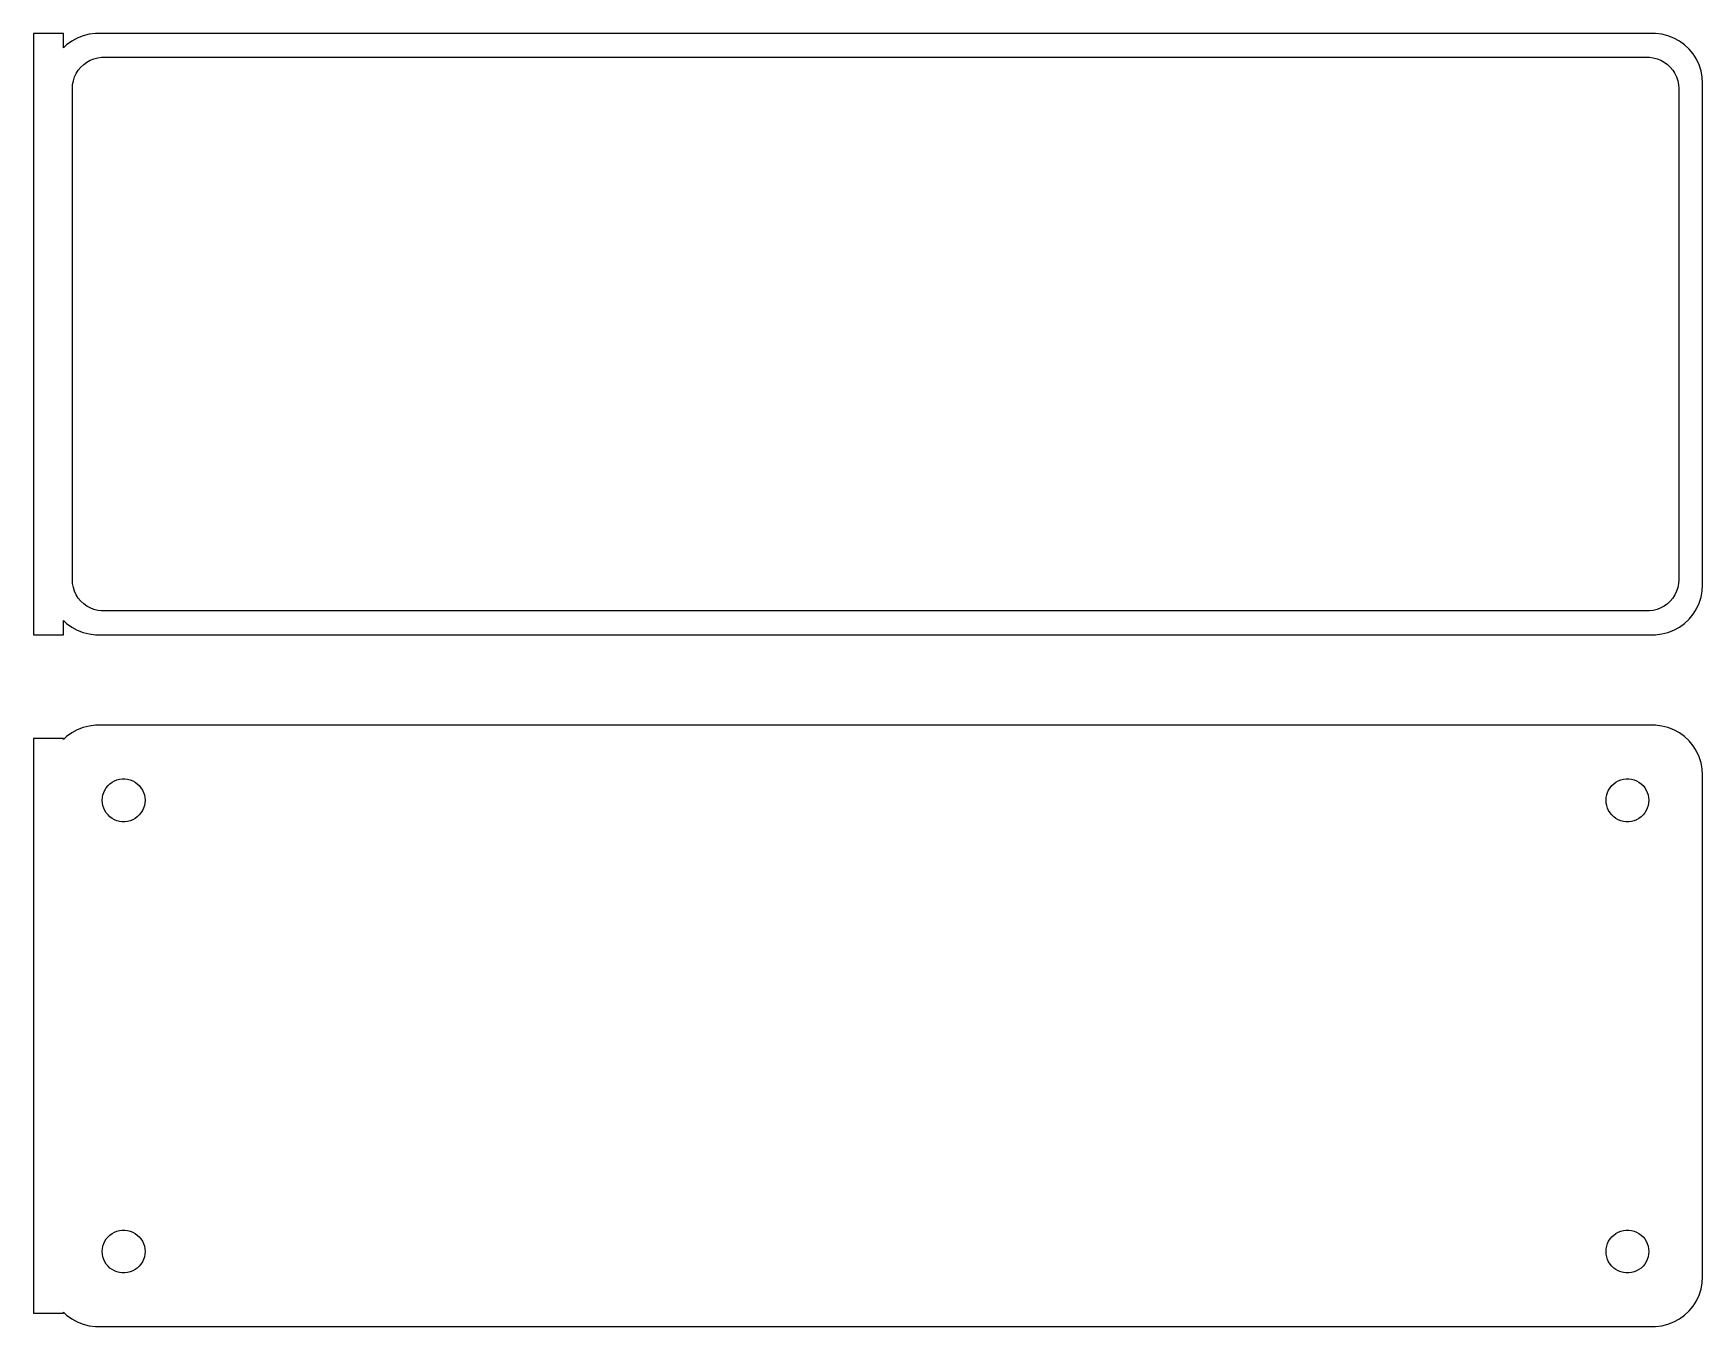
# Model space of a CAD drawing. Header units: metres. Extents: x -84 to 82, y 108 to 237.
import ezdxf

# ---------------------------------------------------------------- set-up
doc = ezdxf.new("R2010")
doc.units = ezdxf.units.M

msp = doc.modelspace()

# ---------------------------------------------------------------- linework, layer by layer
for p, q in [((-81, 236.979), (-84, 236.979)), ((-84, 236.979), (-84, 177.021)), ((-81, 235.559), (-81, 236.979)), ((-79.6289, 236.524), (-80.1791, 236.222)), ((-79.0451, 236.755), (-79.6289, 236.524)), ((-78.4369, 236.911), (-79.0451, 236.755)), ((-77.8139, 236.99), (-78.4369, 236.911)), ((77.8139, 236.99), (-77.8139, 236.99)), ((78.4369, 236.911), (77.8139, 236.99)), ((79.0451, 236.755), (78.4369, 236.911)), ((79.6289, 236.524), (79.0451, 236.755)), ((80.1791, 236.222), (79.6289, 236.524)), ((-80.6871, 235.853), (-81, 235.559)), ((-80.1791, 236.222), (-80.6871, 235.853)), ((80.6871, 235.853), (80.1791, 236.222)), ((81.1448, 235.423), (80.6871, 235.853)), ((81.5451, 234.939), (81.1448, 235.423)), ((81.8815, 234.409), (81.5451, 234.939)), ((-79.7279, 233), (-79.5184, 233.33)), ((-79.5184, 233.33), (-79.2692, 233.631)), ((-79.2692, 233.631), (-78.9843, 233.899)), ((-78.9843, 233.899), (-78.668, 234.128)), ((-78.668, 234.128), (-78.3254, 234.317)), ((-78.3254, 234.317), (-77.9619, 234.461)), ((-77.9619, 234.461), (-77.5833, 234.558)), ((-77.5833, 234.558), (-77.1955, 234.607)), ((-77.1955, 234.607), (77.1955, 234.607)), ((77.1955, 234.607), (77.5833, 234.558)), ((77.5833, 234.558), (77.9619, 234.461)), ((77.9619, 234.461), (78.3254, 234.317)), ((78.3254, 234.317), (78.668, 234.128)), ((78.668, 234.128), (78.9843, 233.899)), ((78.9843, 233.899), (79.2692, 233.631)), ((79.2692, 233.631), (79.5184, 233.33)), ((79.5184, 233.33), (79.7279, 233)), ((82.1489, 233.841), (81.8815, 234.409)), ((82.3429, 233.243), (82.1489, 233.841)), ((82.4606, 232.627), (82.3429, 233.243)), ((-80.1129, 231.5), (-80.0884, 231.89)), ((-80.1129, 182.5), (-80.1129, 231.5)), ((-80.0884, 231.89), (-80.0151, 232.274)), ((-80.0151, 232.274), (-79.8943, 232.646)), ((-79.8943, 232.646), (-79.7279, 233)), ((79.7279, 233), (79.8943, 232.646)), ((79.8943, 232.646), (80.0151, 232.274)), ((80.0151, 232.274), (80.0884, 231.89)), ((80.0884, 231.89), (80.1129, 231.5)), ((80.1129, 231.5), (80.1129, 182.5)), ((82.5, 232), (82.4606, 232.627)), ((82.5, 182), (82.5, 232)), ((-80.0884, 182.11), (-80.1129, 182.5)), ((-80.0151, 181.726), (-80.0884, 182.11)), ((-79.8943, 181.354), (-80.0151, 181.726)), ((80.0151, 181.726), (79.8943, 181.354)), ((80.0884, 182.11), (80.0151, 181.726)), ((80.1129, 182.5), (80.0884, 182.11)), ((82.4606, 181.373), (82.5, 182)), ((-79.7279, 181), (-79.8943, 181.354)), ((-79.5184, 180.67), (-79.7279, 181)), ((-79.2692, 180.369), (-79.5184, 180.67)), ((-78.9843, 180.101), (-79.2692, 180.369)), ((-78.668, 179.872), (-78.9843, 180.101)), ((-78.3254, 179.683), (-78.668, 179.872)), ((78.668, 179.872), (78.3254, 179.683)), ((78.9843, 180.101), (78.668, 179.872)), ((79.2692, 180.369), (78.9843, 180.101)), ((79.5184, 180.67), (79.2692, 180.369)), ((79.7279, 181), (79.5184, 180.67)), ((79.8943, 181.354), (79.7279, 181)), ((81.8815, 179.591), (82.1489, 180.159)), ((82.1489, 180.159), (82.3429, 180.757)), ((82.3429, 180.757), (82.4606, 181.373)), ((-81, 177.021), (-81, 178.441)), ((-81, 178.441), (-80.6871, 178.147)), ((-77.9619, 179.539), (-78.3254, 179.683)), ((-77.5833, 179.442), (-77.9619, 179.539)), ((-77.1955, 179.393), (-77.5833, 179.442)), ((77.1955, 179.393), (-77.1955, 179.393)), ((77.5833, 179.442), (77.1955, 179.393)), ((77.9619, 179.539), (77.5833, 179.442)), ((78.3254, 179.683), (77.9619, 179.539)), ((80.6871, 178.147), (81.1448, 178.577)), ((81.1448, 178.577), (81.5451, 179.061)), ((81.5451, 179.061), (81.8815, 179.591)), ((-84, 177.021), (-81, 177.021)), ((-80.6871, 178.147), (-80.1791, 177.778)), ((-80.1791, 177.778), (-79.6289, 177.476)), ((-79.6289, 177.476), (-79.0451, 177.245)), ((-79.0451, 177.245), (-78.4369, 177.089)), ((-78.4369, 177.089), (-77.8139, 177.01)), ((-77.8139, 177.01), (77.8139, 177.01)), ((77.8139, 177.01), (78.4369, 177.089)), ((78.4369, 177.089), (79.0451, 177.245)), ((79.0451, 177.245), (79.6289, 177.476)), ((79.6289, 177.476), (80.1791, 177.778)), ((80.1791, 177.778), (80.6871, 178.147)), ((-81, 166.653), (-84, 166.653)), ((-84, 166.653), (-84, 109.347)), ((-80.6871, 166.853), (-81, 166.559)), ((-81, 166.559), (-81, 166.653)), ((-80.1791, 167.222), (-80.6871, 166.853)), ((-79.6289, 167.524), (-80.1791, 167.222)), ((-79.0451, 167.755), (-79.6289, 167.524)), ((-78.4369, 167.911), (-79.0451, 167.755)), ((-77.8139, 167.99), (-78.4369, 167.911)), ((77.8139, 167.99), (-77.8139, 167.99)), ((78.4369, 167.911), (77.8139, 167.99)), ((79.0451, 167.755), (78.4369, 167.911)), ((79.6289, 167.524), (79.0451, 167.755)), ((80.1791, 167.222), (79.6289, 167.524)), ((80.6871, 166.853), (80.1791, 167.222)), ((81.1448, 166.423), (80.6871, 166.853)), ((81.5451, 165.939), (81.1448, 166.423)), ((81.8815, 165.409), (81.5451, 165.939)), ((82.1489, 164.841), (81.8815, 165.409)), ((82.3429, 164.243), (82.1489, 164.841)), ((82.4606, 163.627), (82.3429, 164.243)), ((82.5, 163), (82.4606, 163.627)), ((-76.9853, 161.286), (-76.8712, 161.529)), ((-76.8712, 161.529), (-76.7275, 161.755)), ((-76.7275, 161.755), (-76.5566, 161.962)), ((-76.5566, 161.962), (-76.3611, 162.145)), ((-76.3611, 162.145), (-76.1441, 162.303)), ((-76.1441, 162.303), (-75.9092, 162.432)), ((-75.9092, 162.432), (-75.6598, 162.531)), ((-75.6598, 162.531), (-75.4001, 162.597)), ((-75.4001, 162.597), (-75.1341, 162.631)), ((-75.1341, 162.631), (-74.8659, 162.631)), ((-74.8659, 162.631), (-74.5999, 162.597)), ((-74.5999, 162.597), (-74.3401, 162.531)), ((-74.3401, 162.531), (-74.0908, 162.432)), ((-74.0908, 162.432), (-73.8559, 162.303)), ((-73.8559, 162.303), (-73.6389, 162.145)), ((-73.6389, 162.145), (-73.4434, 161.962)), ((-73.4434, 161.962), (-73.2725, 161.755)), ((-73.2725, 161.755), (-73.1288, 161.529)), ((-73.1288, 161.529), (-73.0146, 161.286)), ((73.0146, 161.286), (73.1288, 161.529)), ((73.1288, 161.529), (73.2725, 161.755)), ((73.2725, 161.755), (73.4434, 161.962)), ((73.4434, 161.962), (73.6389, 162.145)), ((73.6389, 162.145), (73.8559, 162.303)), ((73.8559, 162.303), (74.0908, 162.432)), ((74.0908, 162.432), (74.3401, 162.531)), ((74.3401, 162.531), (74.5999, 162.597)), ((74.5999, 162.597), (74.8659, 162.631)), ((74.8659, 162.631), (75.1341, 162.631)), ((75.1341, 162.631), (75.4001, 162.597)), ((75.4001, 162.597), (75.6598, 162.531)), ((75.6598, 162.531), (75.9092, 162.432)), ((75.9092, 162.432), (76.1441, 162.303)), ((76.1441, 162.303), (76.3611, 162.145)), ((76.3611, 162.145), (76.5566, 161.962)), ((76.5566, 161.962), (76.7275, 161.755)), ((76.7275, 161.755), (76.8712, 161.529)), ((76.8712, 161.529), (76.9853, 161.286)), ((82.5, 113), (82.5, 163)), ((-77.1353, 160.5), (-77.1185, 160.768)), ((-77.1185, 160.232), (-77.1353, 160.5)), ((-77.1185, 160.768), (-77.0682, 161.031)), ((-77.0682, 159.969), (-77.1185, 160.232)), ((-77.0682, 161.031), (-76.9853, 161.286)), ((-76.9853, 159.714), (-77.0682, 159.969)), ((-73.0146, 161.286), (-72.9318, 161.031)), ((-72.9318, 159.969), (-73.0146, 159.714)), ((-72.9318, 161.031), (-72.8815, 160.768)), ((-72.8815, 160.232), (-72.9318, 159.969)), ((-72.8815, 160.768), (-72.8647, 160.5)), ((-72.8647, 160.5), (-72.8815, 160.232)), ((72.8647, 160.5), (72.8815, 160.768)), ((72.8815, 160.232), (72.8647, 160.5)), ((72.8815, 160.768), (72.9318, 161.031)), ((72.9318, 159.969), (72.8815, 160.232)), ((72.9318, 161.031), (73.0146, 161.286)), ((73.0146, 159.714), (72.9318, 159.969)), ((76.9853, 161.286), (77.0682, 161.031)), ((77.0682, 159.969), (76.9853, 159.714)), ((77.0682, 161.031), (77.1185, 160.768)), ((77.1185, 160.232), (77.0682, 159.969)), ((77.1185, 160.768), (77.1353, 160.5)), ((77.1353, 160.5), (77.1185, 160.232)), ((-76.8712, 159.471), (-76.9853, 159.714)), ((-76.7275, 159.245), (-76.8712, 159.471)), ((-76.5566, 159.038), (-76.7275, 159.245)), ((-76.3611, 158.855), (-76.5566, 159.038)), ((-76.1441, 158.697), (-76.3611, 158.855)), ((-75.9092, 158.568), (-76.1441, 158.697)), ((-75.6598, 158.469), (-75.9092, 158.568)), ((-75.4001, 158.403), (-75.6598, 158.469)), ((-75.1341, 158.369), (-75.4001, 158.403)), ((-74.8659, 158.369), (-75.1341, 158.369)), ((-74.5999, 158.403), (-74.8659, 158.369)), ((-74.3401, 158.469), (-74.5999, 158.403)), ((-74.0908, 158.568), (-74.3401, 158.469)), ((-73.8559, 158.697), (-74.0908, 158.568)), ((-73.6389, 158.855), (-73.8559, 158.697)), ((-73.4434, 159.038), (-73.6389, 158.855)), ((-73.2725, 159.245), (-73.4434, 159.038)), ((-73.1288, 159.471), (-73.2725, 159.245)), ((-73.0146, 159.714), (-73.1288, 159.471)), ((73.1288, 159.471), (73.0146, 159.714)), ((73.2725, 159.245), (73.1288, 159.471)), ((73.4434, 159.038), (73.2725, 159.245)), ((73.6389, 158.855), (73.4434, 159.038)), ((73.8559, 158.697), (73.6389, 158.855)), ((74.0908, 158.568), (73.8559, 158.697)), ((74.3401, 158.469), (74.0908, 158.568)), ((74.5999, 158.403), (74.3401, 158.469)), ((74.8659, 158.369), (74.5999, 158.403)), ((75.1341, 158.369), (74.8659, 158.369)), ((75.4001, 158.403), (75.1341, 158.369)), ((75.6598, 158.469), (75.4001, 158.403)), ((75.9092, 158.568), (75.6598, 158.469)), ((76.1441, 158.697), (75.9092, 158.568)), ((76.3611, 158.855), (76.1441, 158.697)), ((76.5566, 159.038), (76.3611, 158.855)), ((76.7275, 159.245), (76.5566, 159.038)), ((76.8712, 159.471), (76.7275, 159.245)), ((76.9853, 159.714), (76.8712, 159.471)), ((-76.8712, 116.529), (-76.7275, 116.755)), ((-76.7275, 116.755), (-76.5566, 116.962)), ((-76.5566, 116.962), (-76.3611, 117.145)), ((-76.3611, 117.145), (-76.1441, 117.303)), ((-76.1441, 117.303), (-75.9092, 117.432)), ((-75.9092, 117.432), (-75.6598, 117.531)), ((-75.6598, 117.531), (-75.4001, 117.597)), ((-75.4001, 117.597), (-75.1341, 117.631)), ((-75.1341, 117.631), (-74.8659, 117.631)), ((-74.8659, 117.631), (-74.5999, 117.597)), ((-74.5999, 117.597), (-74.3401, 117.531)), ((-74.3401, 117.531), (-74.0908, 117.432)), ((-74.0908, 117.432), (-73.8559, 117.303)), ((-73.8559, 117.303), (-73.6389, 117.145)), ((-73.6389, 117.145), (-73.4434, 116.962)), ((-73.4434, 116.962), (-73.2725, 116.755)), ((-73.2725, 116.755), (-73.1288, 116.529)), ((73.1288, 116.529), (73.2725, 116.755)), ((73.2725, 116.755), (73.4434, 116.962)), ((73.4434, 116.962), (73.6389, 117.145)), ((73.6389, 117.145), (73.8559, 117.303)), ((73.8559, 117.303), (74.0908, 117.432)), ((74.0908, 117.432), (74.3401, 117.531)), ((74.3401, 117.531), (74.5999, 117.597)), ((74.5999, 117.597), (74.8659, 117.631)), ((74.8659, 117.631), (75.1341, 117.631)), ((75.1341, 117.631), (75.4001, 117.597)), ((75.4001, 117.597), (75.6598, 117.531)), ((75.6598, 117.531), (75.9092, 117.432)), ((75.9092, 117.432), (76.1441, 117.303)), ((76.1441, 117.303), (76.3611, 117.145)), ((76.3611, 117.145), (76.5566, 116.962)), ((76.5566, 116.962), (76.7275, 116.755)), ((76.7275, 116.755), (76.8712, 116.529)), ((-77.1353, 115.5), (-77.1185, 115.768)), ((-77.1185, 115.232), (-77.1353, 115.5)), ((-77.1185, 115.768), (-77.0682, 116.031)), ((-77.0682, 114.969), (-77.1185, 115.232)), ((-77.0682, 116.031), (-76.9853, 116.286)), ((-76.9853, 114.714), (-77.0682, 114.969)), ((-76.9853, 116.286), (-76.8712, 116.529)), ((-73.1288, 116.529), (-73.0146, 116.286)), ((-73.0146, 116.286), (-72.9318, 116.031)), ((-72.9318, 114.969), (-73.0146, 114.714)), ((-72.9318, 116.031), (-72.8815, 115.768)), ((-72.8815, 115.232), (-72.9318, 114.969)), ((-72.8815, 115.768), (-72.8647, 115.5)), ((-72.8647, 115.5), (-72.8815, 115.232)), ((72.8647, 115.5), (72.8815, 115.768)), ((72.8815, 115.232), (72.8647, 115.5)), ((72.8815, 115.768), (72.9318, 116.031)), ((72.9318, 114.969), (72.8815, 115.232)), ((72.9318, 116.031), (73.0146, 116.286)), ((73.0146, 114.714), (72.9318, 114.969)), ((73.0146, 116.286), (73.1288, 116.529)), ((76.8712, 116.529), (76.9853, 116.286)), ((76.9853, 116.286), (77.0682, 116.031)), ((77.0682, 114.969), (76.9853, 114.714)), ((77.0682, 116.031), (77.1185, 115.768)), ((77.1185, 115.232), (77.0682, 114.969)), ((77.1185, 115.768), (77.1353, 115.5)), ((77.1353, 115.5), (77.1185, 115.232)), ((-76.8712, 114.471), (-76.9853, 114.714)), ((-76.7275, 114.245), (-76.8712, 114.471)), ((-76.5566, 114.038), (-76.7275, 114.245)), ((-76.3611, 113.855), (-76.5566, 114.038)), ((-76.1441, 113.697), (-76.3611, 113.855)), ((-75.9092, 113.568), (-76.1441, 113.697)), ((-75.6598, 113.469), (-75.9092, 113.568)), ((-75.4001, 113.403), (-75.6598, 113.469)), ((-75.1341, 113.369), (-75.4001, 113.403)), ((-74.8659, 113.369), (-75.1341, 113.369)), ((-74.5999, 113.403), (-74.8659, 113.369)), ((-74.3401, 113.469), (-74.5999, 113.403)), ((-74.0908, 113.568), (-74.3401, 113.469)), ((-73.8559, 113.697), (-74.0908, 113.568)), ((-73.6389, 113.855), (-73.8559, 113.697)), ((-73.4434, 114.038), (-73.6389, 113.855)), ((-73.2725, 114.245), (-73.4434, 114.038)), ((-73.1288, 114.471), (-73.2725, 114.245)), ((-73.0146, 114.714), (-73.1288, 114.471)), ((73.1288, 114.471), (73.0146, 114.714)), ((73.2725, 114.245), (73.1288, 114.471)), ((73.4434, 114.038), (73.2725, 114.245)), ((73.6389, 113.855), (73.4434, 114.038)), ((73.8559, 113.697), (73.6389, 113.855)), ((74.0908, 113.568), (73.8559, 113.697)), ((74.3401, 113.469), (74.0908, 113.568)), ((74.5999, 113.403), (74.3401, 113.469)), ((74.8659, 113.369), (74.5999, 113.403)), ((75.1341, 113.369), (74.8659, 113.369)), ((75.4001, 113.403), (75.1341, 113.369)), ((75.6598, 113.469), (75.4001, 113.403)), ((75.9092, 113.568), (75.6598, 113.469)), ((76.1441, 113.697), (75.9092, 113.568)), ((76.3611, 113.855), (76.1441, 113.697)), ((76.5566, 114.038), (76.3611, 113.855)), ((76.7275, 114.245), (76.5566, 114.038)), ((76.8712, 114.471), (76.7275, 114.245)), ((76.9853, 114.714), (76.8712, 114.471)), ((82.1489, 111.159), (82.3429, 111.757)), ((82.3429, 111.757), (82.4606, 112.373)), ((82.4606, 112.373), (82.5, 113)), ((81.1448, 109.577), (81.5451, 110.061)), ((81.5451, 110.061), (81.8815, 110.591)), ((81.8815, 110.591), (82.1489, 111.159)), ((-84, 109.347), (-81, 109.347)), ((-81, 109.347), (-81, 109.441)), ((-81, 109.441), (-80.6871, 109.147)), ((-80.6871, 109.147), (-80.1791, 108.778)), ((-80.1791, 108.778), (-79.6289, 108.476)), ((-79.6289, 108.476), (-79.0451, 108.245)), ((-79.0451, 108.245), (-78.4369, 108.089)), ((78.4369, 108.089), (79.0451, 108.245)), ((79.0451, 108.245), (79.6289, 108.476)), ((79.6289, 108.476), (80.1791, 108.778)), ((80.1791, 108.778), (80.6871, 109.147)), ((80.6871, 109.147), (81.1448, 109.577)), ((-78.4369, 108.089), (-77.8139, 108.01)), ((-77.8139, 108.01), (77.8139, 108.01)), ((77.8139, 108.01), (78.4369, 108.089))]:
    msp.add_line(p, q)

doc.saveas('drawing.dxf')
